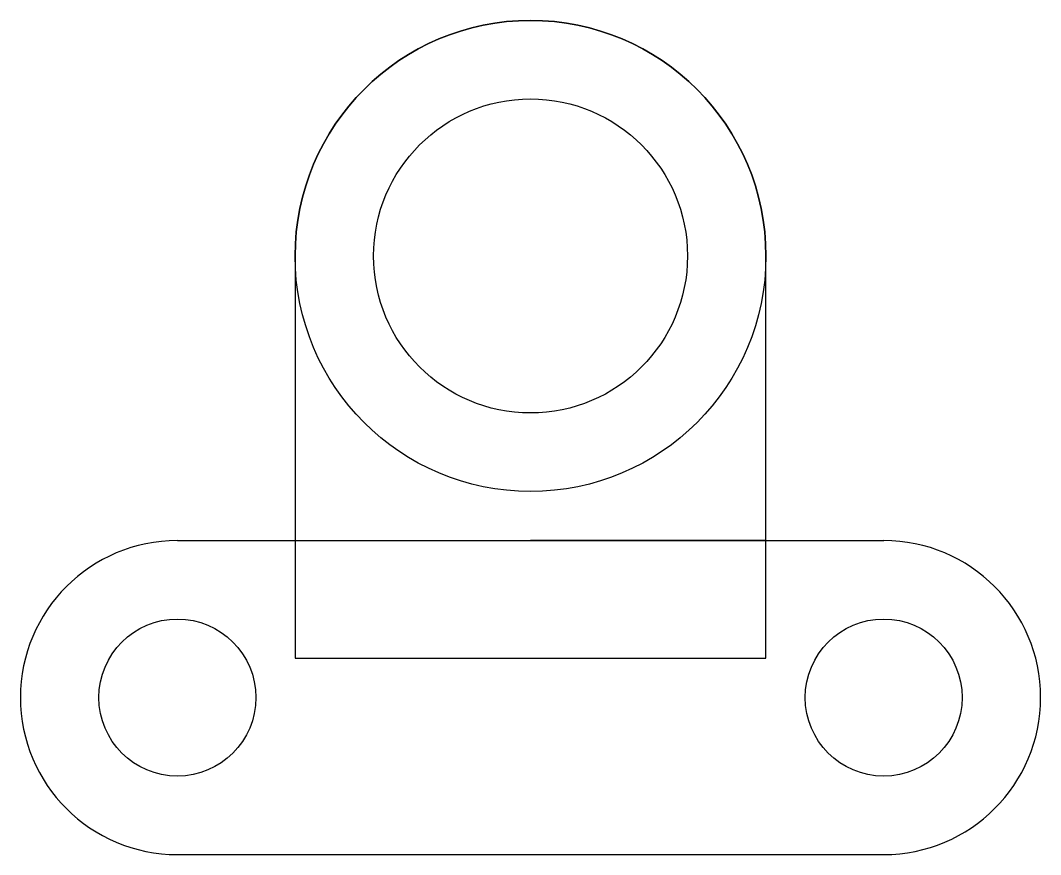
# Model space of a CAD drawing. Header units: millimetres. Extents: x 35 to 139, y 35 to 120.
import ezdxf

# ---------------------------------------------------------------- set-up
doc = ezdxf.new("R2010")
doc.units = ezdxf.units.MM
doc.layers.get('0').update_dxf_attribs({"true_color": 0xc2ced6})

msp = doc.modelspace()

# ---------------------------------------------------------------- linework, layer by layer
for p, q in [((51.34, 66.73), (123.34, 66.73)), ((63.34, 66.73, 10), (63.34, 54.73, 10)), ((111.34, 66.73, 10), (87.34, 66.73, 10)), ((111.34, 54.73, 10), (111.34, 66.73, 10)), ((63.34, 54.73, 10), (111.34, 54.73, 10)), ((51.34, 34.73), (123.34, 34.73))]:
    msp.add_line(p, q)
at = {"elevation": 29}
msp.add_lwpolyline([(63.34, 95.73), (63.34, 54.73), (111.34, 54.73), (111.34, 95.73)], dxfattribs=at)
for centre, radius in [((87.34, 95.73, 44), 24), ((87.34, 95.73, 44), 16), ((51.34, 50.73), 8), ((123.34, 50.73), 8)]:
    msp.add_circle(centre, radius)
for centre, radius, start, end in [((87.34, 95.73, 29), 24, 360, 180), ((51.34, 50.73), 16, 90, 270), ((123.34, 50.73), 16, 270, 90)]:
    msp.add_arc(centre, radius, start, end)

doc.saveas('drawing.dxf')
